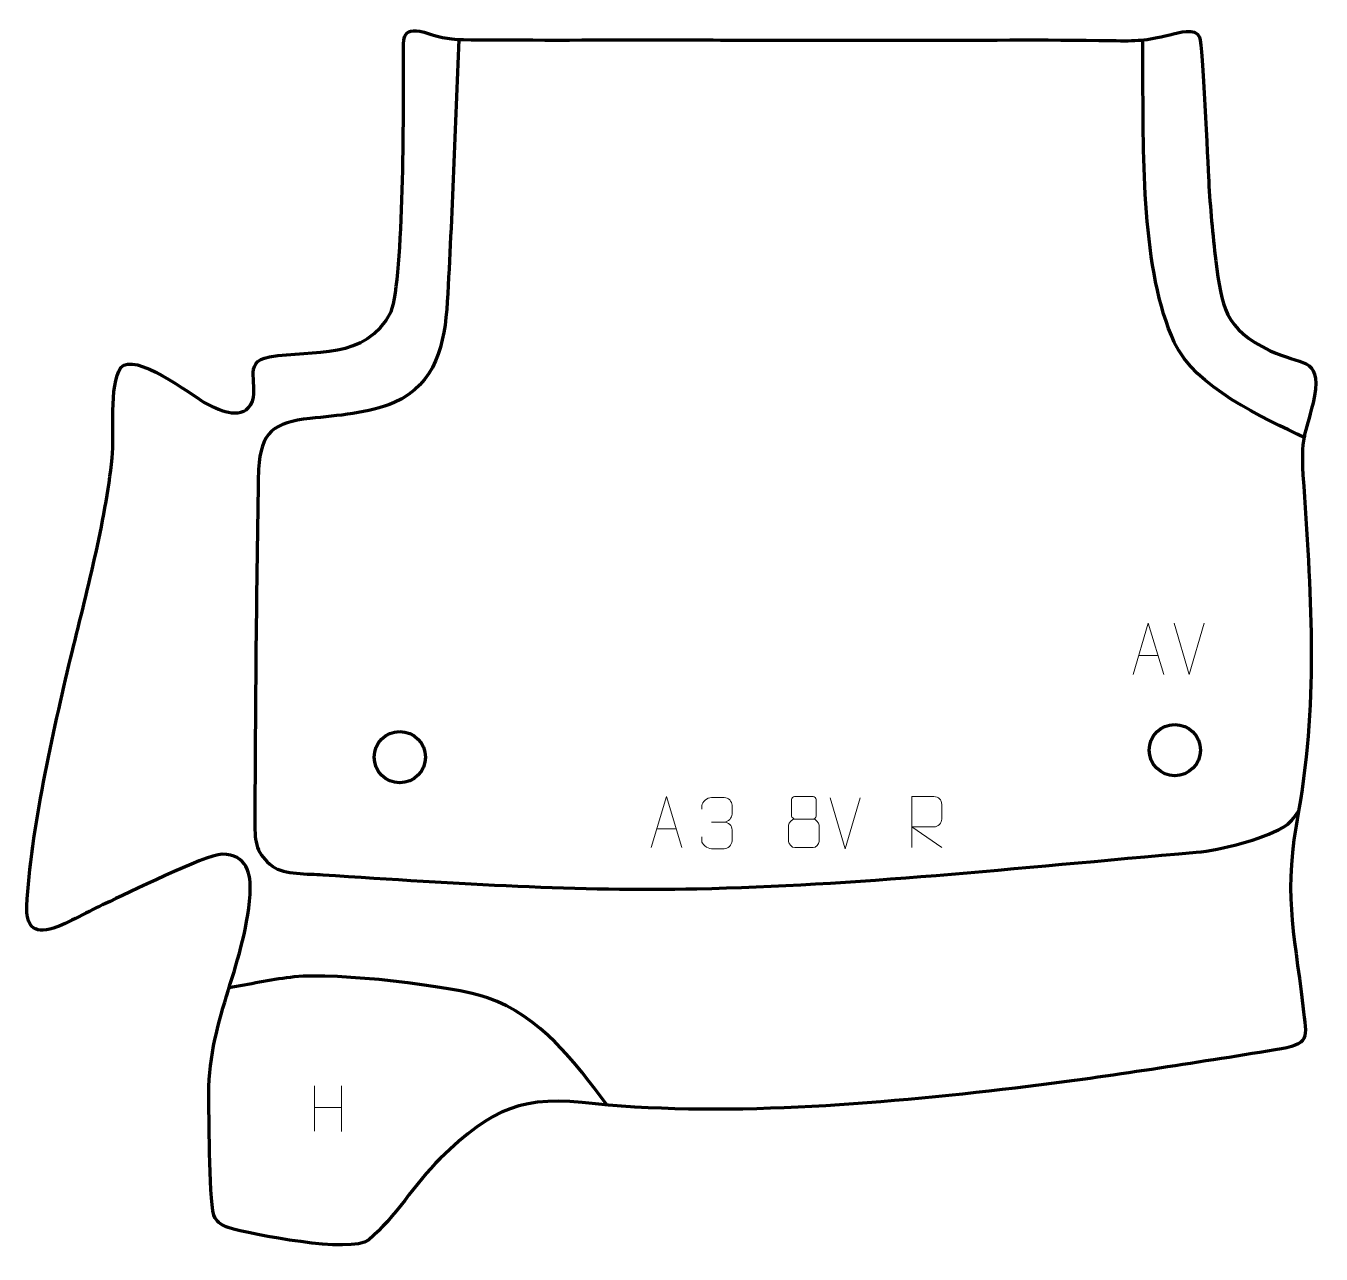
# Model space of a CAD drawing. Header units: millimetres. Extents: x 920 to 1553, y 212 to 812.
import ezdxf

# ---------------------------------------------------------------- set-up
doc = ezdxf.new("R2010")
doc.units = ezdxf.units.MM
doc.header["$MEASUREMENT"] = 0
doc.layers.add('layer 2', color=7, linetype='Continuous')
doc.layers.add('layer 3', color=7, linetype='Continuous')

msp = doc.modelspace()

# ---------------------------------------------------------------- linework, layer by layer
at = {"layer": 'layer 2', "color": 142, "lineweight": 200}
for centre in [(1481.1344, 458.4131), (1102.8456, 454.9734)]:
    msp.add_ellipse(centre, major_axis=(0, 12.5), ratio=1, dxfattribs=at)
at = {"layer": 'layer 2', "color": 142, "lineweight": 158}
for points, knots in [([(1131.625, 805.3413), (1129.7558, 762.7537), (1128.5111, 719.7789), (1126.005, 677.2664), (1126.005, 677.2664), (1124.8069, 656.943), (1120.6195, 636.9941), (1100.1425, 628.1548), (1100.1425, 628.1548), (1087.6689, 622.7704), (1072.4547, 621.7364), (1059.0274, 620.3334), (1059.0274, 620.3334), (1041.4319, 618.331), (1035.0298, 613.9319), (1033.8989, 595.4964), (1033.8989, 595.4964), (1032.7952, 537.996), (1032.3253, 480.3712), (1032.1004, 422.8542), (1032.1004, 422.8542), (1032.0653, 413.4371), (1032.7774, 407.5047), (1040.8955, 401.6028), (1040.8955, 401.6028), (1046.3741, 397.6197), (1058.2208, 398.0369), (1065.2268, 397.5718), (1065.2268, 397.5718), (1132.8831, 393.0794), (1190.6314, 389.5221), (1247.9061, 390.7157), (1247.9061, 390.7157), (1325.172, 392.3259), (1400.8182, 400.6238), (1491.6084, 408.5419), (1491.6084, 408.5419), (1503.9404, 409.6174), (1523.09, 414.6768), (1533.8887, 420.6216), (1533.8887, 420.6216), (1537.5502, 422.7386), (1539.1699, 425.3069), (1541.589, 428.6342)], [0, 0, 0, 0, 0.08333333, 0.08333333, 0.08333333, 0.08333333, 0.16666667, 0.16666667, 0.16666667, 0.16666667, 0.25, 0.25, 0.25, 0.25, 0.33333333, 0.33333333, 0.33333333, 0.33333333, 0.41666667, 0.41666667, 0.41666667, 0.41666667, 0.5, 0.5, 0.5, 0.5, 0.58333333, 0.58333333, 0.58333333, 0.58333333, 0.66666667, 0.66666667, 0.66666667, 0.66666667, 0.75, 0.75, 0.75, 0.75, 0.83333333, 0.83333333, 0.83333333, 0.83333333, 1, 1, 1, 1]), ([(1544.9614, 610.7479), (1524.0587, 620.7916), (1491.0029, 635.5425), (1480.9157, 657.4929), (1480.9157, 657.4929), (1464.9589, 692.2157), (1465.6838, 748.5493), (1465.6141, 787.2808), (1465.6141, 787.2808), (1465.5828, 793.3477), (1465.5503, 799.4146), (1465.5201, 805.4815)], [0, 0, 0, 0, 0.25, 0.25, 0.25, 0.25, 0.5, 0.5, 0.5, 0.5, 1, 1, 1, 1]), ([(1203.8389, 285.1462), (1188.5077, 306.1763), (1171.3616, 328.4688), (1145.654, 337.4279), (1145.654, 337.4279), (1128.3227, 343.4679), (1072.1631, 349.803), (1051.3467, 347.6494), (1051.3467, 347.6494), (1041.3571, 346.616), (1031.1986, 344.3525), (1021.2669, 342.6888), (1021.2669, 342.6888), (1021.2669, 342.6888), (1019.5683, 342.4042), (1019.5683, 342.4042)], [0, 0, 0, 0, 0.2, 0.2, 0.2, 0.2, 0.4, 0.4, 0.4, 0.4, 0.6, 0.6, 0.6, 0.6, 1, 1, 1, 1])]:
    msp.add_open_spline(points, degree=3, knots=knots, dxfattribs=at)
at = {"layer": 'layer 3', "color": 242, "lineweight": 158}
msp.add_open_spline([(1497.6804, 736.1115), (1497.1626, 745.2815), (1494.6673, 802.5026), (1493.2232, 806.4174), (1493.2232, 806.4174), (1491.3223, 811.5703), (1483.0303, 808.5779), (1478.762, 807.6036), (1478.762, 807.6036), (1466.2189, 804.7405), (1463.2444, 804.5972), (1450.2357, 804.815), (1450.2357, 804.815), (1417.374, 805.3651), (1383.872, 804.969), (1350.9408, 805.0014), (1350.9408, 805.0014), (1311.9, 805.0395), (1272.8591, 805.0781), (1233.8183, 805.1165), (1233.8183, 805.1165), (1201.8092, 805.148), (1169.6952, 804.9939), (1137.7003, 805.1969), (1137.7003, 805.1969), (1126.5357, 805.3164), (1125.1733, 805.7267), (1114.7033, 808.9363), (1114.7033, 808.9363), (1103.1259, 811.9784), (1104.6906, 805.0168), (1104.721, 795.8008), (1104.721, 795.8008), (1104.7182, 772.682), (1104.9041, 689.6634), (1098.6368, 672.3278), (1098.6368, 672.3278), (1086.0982, 648.4019), (1060.9887, 654.2537), (1039.2577, 650.3631), (1039.2577, 650.3631), (1025.1905, 647.8447), (1035.1607, 636.5002), (1030.1099, 626.9004), (1030.1099, 626.9004), (1025.0241, 619.1577), (1013.6276, 624.8899), (1007.3685, 628.0548), (1007.3685, 628.0548), (1000.9778, 632.2027), (972.9861, 653.1815), (966.668, 645.1478), (966.668, 645.1478), (960.8174, 636.5145), (963.646, 612.6393), (962.4462, 601.0229), (962.4462, 601.0229), (959.1485, 569.0937), (949.7193, 534.5436), (942.1892, 503.1962), (942.1892, 503.1962), (933.6608, 467.5396), (922.6802, 418.4977), (920.8386, 382.4274), (920.8386, 382.4274), (920.3601, 373.0542), (923.5887, 368.267), (933.8854, 371.5049), (933.8854, 371.5049), (940.3311, 373.5318), (951.8812, 380.1931), (959.18, 383.4931), (959.18, 383.4931), (969.6507, 388.3756), (1007.4162, 406.9843), (1016.0859, 407.6589), (1016.0859, 407.6589), (1028.275, 407.248), (1030.3079, 398.6515), (1029.7987, 387.973), (1029.7987, 387.973), (1027.0468, 351.5649), (1008.6466, 325.6079), (1009.6593, 287.0202), (1009.6593, 287.0202), (1009.8782, 277.7726), (1009.6319, 235.211), (1012.672, 229.9562), (1012.672, 229.9562), (1013.9598, 227.7302), (1016.282, 226.2761), (1019.0633, 225.2759), (1019.0633, 225.2759), (1030.7975, 221.934), (1078.8866, 212.3407), (1087.6946, 219.2843), (1087.6946, 219.2843), (1100.5187, 230.1589), (1110.0562, 246.6179), (1122.5817, 259.041), (1122.5817, 259.041), (1148.3001, 283.6813), (1162.5712, 290.2565), (1198.37, 285.6477), (1198.37, 285.6477), (1265.777, 279.0825), (1342.2945, 286.0617), (1409.6052, 294.1569), (1409.6052, 294.1569), (1449.8697, 299.156), (1490.112, 305.5726), (1530.1734, 312.0219), (1530.1734, 312.0219), (1547.6899, 314.9916), (1545.5111, 316.9293), (1543.6971, 333.4936), (1543.6971, 333.4936), (1539.019, 372.1742), (1533.9528, 388.7094), (1541.589, 428.6342), (1541.589, 428.6342), (1551.3328, 485.6138), (1547.4903, 535.6053), (1543.716, 592.5647), (1543.716, 592.5647), (1542.4189, 614.4381), (1545.6169, 612.4947), (1549.2854, 631.2988), (1549.2854, 631.2988), (1552.5521, 650.6242), (1542.5537, 646.269), (1527.7602, 653.3525), (1527.7602, 653.3525), (1505.2357, 664.1378), (1504.0356, 674.9622), (1501.1814, 697.2632), (1501.1814, 697.2632), (1499.5403, 710.0856), (1498.4593, 723.2032), (1497.6804, 736.1115)], degree=3, knots=[0, 0, 0, 0, 0.02777778, 0.02777778, 0.02777778, 0.02777778, 0.05555556, 0.05555556, 0.05555556, 0.05555556, 0.08333333, 0.08333333, 0.08333333, 0.08333333, 0.11111111, 0.11111111, 0.11111111, 0.11111111, 0.13888889, 0.13888889, 0.13888889, 0.13888889, 0.16666667, 0.16666667, 0.16666667, 0.16666667, 0.19444444, 0.19444444, 0.19444444, 0.19444444, 0.22222222, 0.22222222, 0.22222222, 0.22222222, 0.25, 0.25, 0.25, 0.25, 0.27777778, 0.27777778, 0.27777778, 0.27777778, 0.30555556, 0.30555556, 0.30555556, 0.30555556, 0.33333333, 0.33333333, 0.33333333, 0.33333333, 0.36111111, 0.36111111, 0.36111111, 0.36111111, 0.38888889, 0.38888889, 0.38888889, 0.38888889, 0.41666667, 0.41666667, 0.41666667, 0.41666667, 0.44444444, 0.44444444, 0.44444444, 0.44444444, 0.47222222, 0.47222222, 0.47222222, 0.47222222, 0.5, 0.5, 0.5, 0.5, 0.52777778, 0.52777778, 0.52777778, 0.52777778, 0.55555556, 0.55555556, 0.55555556, 0.55555556, 0.58333333, 0.58333333, 0.58333333, 0.58333333, 0.61111111, 0.61111111, 0.61111111, 0.61111111, 0.63888889, 0.63888889, 0.63888889, 0.63888889, 0.66666667, 0.66666667, 0.66666667, 0.66666667, 0.69444444, 0.69444444, 0.69444444, 0.69444444, 0.72222222, 0.72222222, 0.72222222, 0.72222222, 0.75, 0.75, 0.75, 0.75, 0.77777778, 0.77777778, 0.77777778, 0.77777778, 0.80555556, 0.80555556, 0.80555556, 0.80555556, 0.83333333, 0.83333333, 0.83333333, 0.83333333, 0.86111111, 0.86111111, 0.86111111, 0.86111111, 0.88888889, 0.88888889, 0.88888889, 0.88888889, 0.91666667, 0.91666667, 0.91666667, 0.91666667, 0.94444444, 0.94444444, 0.94444444, 0.94444444, 1, 1, 1, 1], dxfattribs=at)
at = {"layer": 'layer 3', "color": 250, "lineweight": 9}
for points, knots in [([(1460.8131, 495.3565), (1460.8131, 495.3565), (1468.1841, 520.31), (1468.1841, 520.31), (1468.1841, 520.31), (1468.1841, 520.31), (1475.754, 495.3565), (1475.754, 495.3565)], [0, 0, 0, 0, 0.33333333, 0.33333333, 0.33333333, 0.33333333, 1, 1, 1, 1]), ([(1225.6102, 410.795), (1225.6102, 410.795), (1232.9812, 435.7485), (1232.9812, 435.7485), (1232.9812, 435.7485), (1232.9812, 435.7485), (1240.5511, 410.795), (1240.5511, 410.795)], [0, 0, 0, 0, 0.33333333, 0.33333333, 0.33333333, 0.33333333, 1, 1, 1, 1]), ([(1250.2728, 429.5169), (1250.2728, 429.5169), (1250.2728, 431.3741), (1250.2728, 431.3741), (1250.2728, 431.3741), (1250.2585, 433.116), (1252.923, 435.2341), (1254.9821, 435.2114), (1254.9821, 435.2114), (1257.0462, 435.2114), (1259.1102, 435.2114), (1261.1739, 435.2114), (1261.1739, 435.2114), (1263.3684, 435.2202), (1264.9667, 433.3734), (1265.0111, 431.4613), (1265.0111, 431.4613), (1265.0107, 430.0262), (1265.0107, 428.5911), (1265.0111, 427.1556), (1265.0111, 427.1556), (1264.9625, 425.5021), (1263.3599, 423.2721), (1261.1616, 423.2821), (1261.1616, 423.2821), (1263.3653, 423.2709), (1264.9733, 421.4677), (1265.0273, 419.4082), (1265.0273, 419.4082), (1265.0269, 417.6235), (1265.0269, 415.8388), (1265.0273, 414.0537), (1265.0273, 414.0537), (1265.0374, 411.9923), (1262.9825, 410.2292), (1261.1616, 410.2373), (1261.1616, 410.2373), (1259.0963, 410.2376), (1257.0311, 410.2376), (1254.9655, 410.2373), (1254.9655, 410.2373), (1252.7969, 410.2488), (1250.2659, 412.649), (1250.2473, 414.1108), (1250.2473, 414.1108), (1250.2473, 414.1108), (1250.2473, 416.0194), (1250.2473, 416.0194)], [0, 0, 0, 0, 0.07692308, 0.07692308, 0.07692308, 0.07692308, 0.15384615, 0.15384615, 0.15384615, 0.15384615, 0.23076923, 0.23076923, 0.23076923, 0.23076923, 0.30769231, 0.30769231, 0.30769231, 0.30769231, 0.38461538, 0.38461538, 0.38461538, 0.38461538, 0.46153846, 0.46153846, 0.46153846, 0.46153846, 0.53846154, 0.53846154, 0.53846154, 0.53846154, 0.61538462, 0.61538462, 0.61538462, 0.61538462, 0.69230769, 0.69230769, 0.69230769, 0.69230769, 0.76923077, 0.76923077, 0.76923077, 0.76923077, 0.84615385, 0.84615385, 0.84615385, 0.84615385, 1, 1, 1, 1]), ([(1294.1273, 434.2826), (1294.1273, 432.0696), (1294.1273, 428.3873), (1294.1273, 426.174), (1294.1273, 426.174), (1294.1423, 425.6666), (1294.9497, 424.7352), (1295.6498, 424.7364), (1295.6498, 424.7364), (1298.6197, 424.7366), (1301.5899, 424.6517), (1304.5603, 424.6514), (1304.5603, 424.6514), (1305.3574, 424.6556), (1306.0781, 425.4459), (1306.0755, 426.1666), (1306.0755, 426.1666), (1306.0752, 428.3826), (1306.0752, 432.0673), (1306.0755, 434.2826), (1306.0755, 434.2826), (1306.057, 434.9934), (1305.4456, 435.7538), (1304.6117, 435.7464), (1304.6117, 435.7464), (1301.5946, 435.7461), (1298.5777, 435.7461), (1295.5611, 435.7464), (1295.5611, 435.7464), (1294.9347, 435.754), (1294.1106, 435.043), (1294.1273, 434.2826)], [0, 0, 0, 0, 0.11111111, 0.11111111, 0.11111111, 0.11111111, 0.22222222, 0.22222222, 0.22222222, 0.22222222, 0.33333333, 0.33333333, 0.33333333, 0.33333333, 0.44444444, 0.44444444, 0.44444444, 0.44444444, 0.55555556, 0.55555556, 0.55555556, 0.55555556, 0.66666667, 0.66666667, 0.66666667, 0.66666667, 0.77777778, 0.77777778, 0.77777778, 0.77777778, 1, 1, 1, 1]), ([(1352.7487, 410.795), (1352.7487, 410.795), (1352.7487, 435.7485), (1352.7487, 435.7485), (1352.7487, 435.7485), (1356.3435, 435.7485), (1359.939, 435.7485), (1363.5342, 435.7485), (1363.5342, 435.7485), (1365.8595, 435.7108), (1367.4168, 434.2208), (1367.4127, 431.8544), (1367.4127, 431.8544), (1367.4123, 429.8189), (1367.4123, 426.7595), (1367.4127, 424.7235), (1367.4127, 424.7235), (1367.4062, 422.848), (1365.5939, 420.9062), (1363.5844, 420.8871), (1363.5844, 420.8871), (1363.5844, 420.8871), (1352.7487, 420.8871), (1352.7487, 420.8871), (1352.7487, 420.8871), (1352.7487, 420.8871), (1367.4034, 410.795), (1367.4034, 410.795)], [0, 0, 0, 0, 0.125, 0.125, 0.125, 0.125, 0.25, 0.25, 0.25, 0.25, 0.375, 0.375, 0.375, 0.375, 0.5, 0.5, 0.5, 0.5, 0.625, 0.625, 0.625, 0.625, 0.75, 0.75, 0.75, 0.75, 1, 1, 1, 1]), ([(1292.6685, 421.7644), (1292.6685, 418.5936), (1292.6685, 416.8915), (1292.6685, 413.7201), (1292.6685, 413.7201), (1292.66, 412.4982), (1294.3579, 410.8055), (1295.6105, 410.797), (1295.6105, 410.797), (1298.5936, 410.7973), (1301.5769, 410.7973), (1304.5603, 410.797), (1304.5603, 410.797), (1305.8836, 410.8087), (1307.504, 412.4303), (1307.4929, 413.7295), (1307.4929, 413.7295), (1307.4926, 416.8977), (1307.4926, 418.5965), (1307.4929, 421.7644), (1307.4929, 421.7644), (1307.4232, 423.1448), (1305.8454, 424.7234), (1304.54, 424.7173), (1304.54, 424.7173), (1301.5634, 424.717), (1298.5868, 424.717), (1295.6105, 424.7173), (1295.6105, 424.7173), (1294.531, 424.7237), (1292.6847, 423.1448), (1292.6685, 421.7644)], [0, 0, 0, 0, 0.11111111, 0.11111111, 0.11111111, 0.11111111, 0.22222222, 0.22222222, 0.22222222, 0.22222222, 0.33333333, 0.33333333, 0.33333333, 0.33333333, 0.44444444, 0.44444444, 0.44444444, 0.44444444, 0.55555556, 0.55555556, 0.55555556, 0.55555556, 0.66666667, 0.66666667, 0.66666667, 0.66666667, 0.77777778, 0.77777778, 0.77777778, 0.77777778, 1, 1, 1, 1])]:
    msp.add_open_spline(points, degree=3, knots=knots, dxfattribs=at)
for points in [[(1488.1726, 495.3492), (1488.1726, 495.3492), (1480.8508, 520.3028), (1480.8508, 520.3028)], [(1495.4945, 520.3028), (1495.4945, 520.3028), (1488.1727, 495.3492), (1488.1727, 495.3492)], [(1463.5357, 504.6059), (1463.5357, 504.6059), (1473.0314, 504.6059), (1473.0314, 504.6059)], [(1320.2801, 410.1756), (1320.2801, 410.1756), (1312.9583, 435.1292), (1312.9583, 435.1292)], [(1327.602, 435.1292), (1327.602, 435.1292), (1320.2802, 410.1756), (1320.2802, 410.1756)], [(1228.3328, 420.0444), (1228.3328, 420.0444), (1237.8285, 420.0444), (1237.8285, 420.0444)], [(1254.9825, 423.2717), (1254.9825, 423.2717), (1261.1789, 423.2717), (1261.1789, 423.2717)], [(1061.2287, 294.5402), (1061.2287, 294.5402), (1061.2287, 272.3475), (1061.2287, 272.3475)], [(1074.3444, 294.5402), (1074.3444, 294.5402), (1074.3444, 272.1899), (1074.3444, 272.1899)], [(1061.2462, 283.8978), (1061.2462, 283.8978), (1074.3444, 283.8978), (1074.3444, 283.8978)]]:
    msp.add_open_spline(points, degree=3, dxfattribs=at)

doc.saveas('drawing.dxf')
